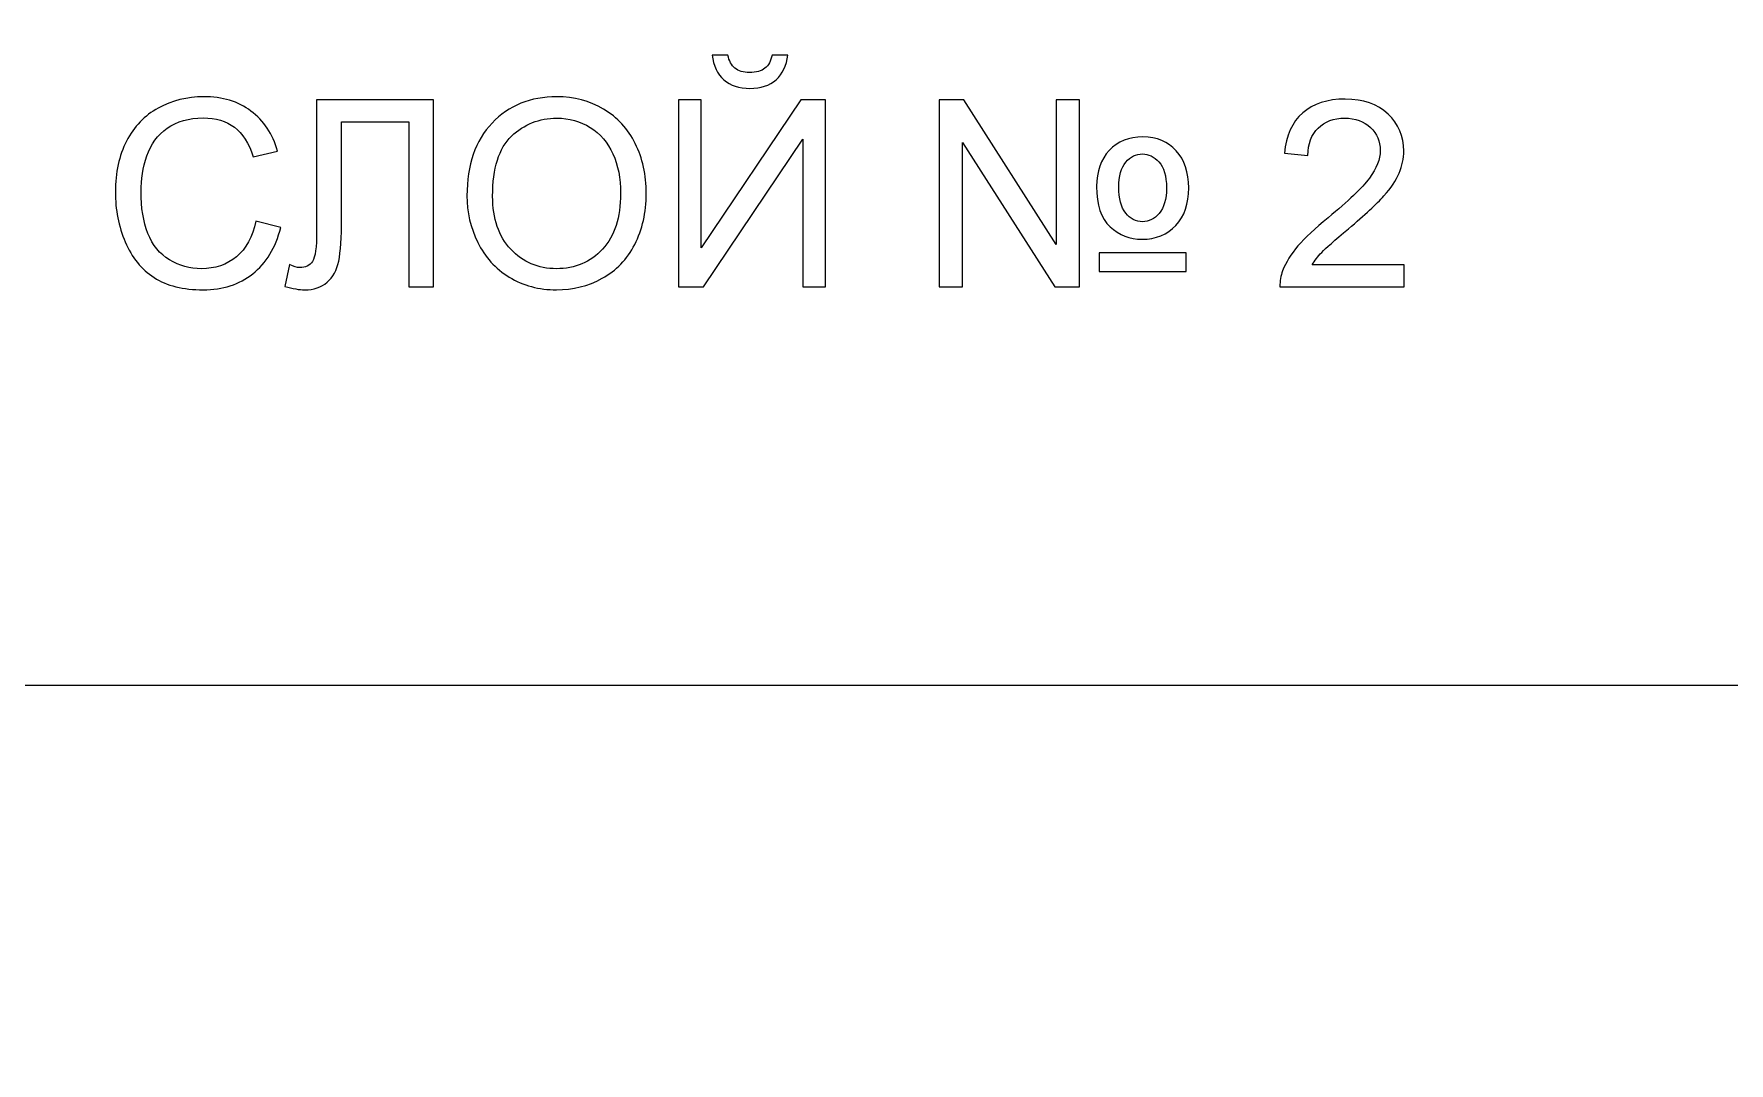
# Model space of a CAD drawing. Header units: millimetres. Extents: x -712 to 738, y -887 to 928.
# Drawn here: x -183.1 to -109.8, y 415.9 to 460.4 of the extents above; entities that cross this region are included whole.
import ezdxf

# ---------------------------------------------------------------- set-up
doc = ezdxf.new("R2010")
doc.units = ezdxf.units.MM
doc.header["$MEASUREMENT"] = 0
doc.layers.add('layer 1', color=7, linetype='Continuous')

msp = doc.modelspace()

# ---------------------------------------------------------------- linework, layer by layer
at = {"layer": 'layer 1', "lineweight": 9}
for points, knots in [([(-681.7377, -887.4186), (-681.7377, -887.4186), (706.7376, -887.4186), (706.7376, -887.4186), (706.7376, -887.4186), (723.657, -887.4186), (737.5, -873.5754), (737.5, -856.6561), (737.5, -856.6561), (737.5, -856.6561), (737.5, 556.8187), (737.5, 556.8187), (737.5, 556.8187), (737.5, 573.7381), (723.657, 587.5812), (706.7376, 587.5812), (706.7376, 587.5812), (706.7376, 587.5812), (-681.7377, 587.5812), (-681.7377, 587.5812), (-681.7377, 587.5812), (-698.657, 587.5812), (-712.5, 573.7381), (-712.5, 556.8187), (-712.5, 556.8187), (-712.5, 556.8187), (-712.5, -856.6561), (-712.5, -856.6561), (-712.5, -856.6561), (-712.5, -873.5754), (-698.657, -887.4186), (-681.7377, -887.4186)], [0, 0, 0, 0, 0.1111111, 0.1111111, 0.1111111, 0.1111111, 0.2222222, 0.2222222, 0.2222222, 0.2222222, 0.3333333, 0.3333333, 0.3333333, 0.3333333, 0.4444444, 0.4444444, 0.4444444, 0.4444444, 0.5555556, 0.5555556, 0.5555556, 0.5555556, 0.6666667, 0.6666667, 0.6666667, 0.6666667, 0.7777778, 0.7777778, 0.7777778, 0.7777778, 1, 1, 1, 1]), ([(-292.5, 152.2598), (-292.5, 152.2598), (-12.5, 152.2598), (-12.5, 152.2598), (-12.5, 152.2598), (-12.5, 152.2598), (-12.5, 432.2598), (-12.5, 432.2598), (-12.5, 432.2598), (-12.5, 432.2598), (-292.5, 432.2598), (-292.5, 432.2598), (-292.5, 432.2598), (-292.5, 432.2598), (-292.5, 152.2598), (-292.5, 152.2598)], [0, 0, 0, 0, 0.2, 0.2, 0.2, 0.2, 0.4, 0.4, 0.4, 0.4, 0.6, 0.6, 0.6, 0.6, 1, 1, 1, 1])]:
    msp.add_open_spline(points, degree=3, knots=knots, dxfattribs=at)
at = {"layer": 'layer 1', "color": 250, "lineweight": 9}
for points, knots in [([(-151.198, 459.5292), (-151.198, 459.5292), (-150.5189, 459.5292), (-150.5189, 459.5292), (-150.5189, 459.5292), (-150.5736, 459.0645), (-150.7434, 458.707), (-151.0264, 458.4587), (-151.0264, 458.4587), (-151.3093, 458.2084), (-151.6849, 458.0843), (-152.1546, 458.0843), (-152.1546, 458.0843), (-152.6262, 458.0843), (-153.0036, 458.2084), (-153.2847, 458.4549), (-153.2847, 458.4549), (-153.5658, 458.7033), (-153.7356, 459.0608), (-153.7903, 459.5292), (-153.7903, 459.5292), (-153.7903, 459.5292), (-153.1112, 459.5292), (-153.1112, 459.5292), (-153.1112, 459.5292), (-153.0602, 459.2752), (-152.9564, 459.0852), (-152.8036, 458.961), (-152.8036, 458.961), (-152.6508, 458.835), (-152.4432, 458.7729), (-152.1848, 458.7729), (-152.1848, 458.7729), (-151.8848, 458.7729), (-151.6584, 458.8331), (-151.5056, 458.9554), (-151.5056, 458.9554), (-151.3527, 459.0758), (-151.249, 459.2677), (-151.198, 459.5292)], [0, 0, 0, 0, 0.0909091, 0.0909091, 0.0909091, 0.0909091, 0.1818182, 0.1818182, 0.1818182, 0.1818182, 0.2727273, 0.2727273, 0.2727273, 0.2727273, 0.3636364, 0.3636364, 0.3636364, 0.3636364, 0.4545455, 0.4545455, 0.4545455, 0.4545455, 0.5454545, 0.5454545, 0.5454545, 0.5454545, 0.6363636, 0.6363636, 0.6363636, 0.6363636, 0.7272727, 0.7272727, 0.7272727, 0.7272727, 0.8181818, 0.8181818, 0.8181818, 0.8181818, 1, 1, 1, 1]), ([(-173.523, 452.3401), (-173.523, 452.3401), (-172.4476, 452.0692), (-172.4476, 452.0692), (-172.4476, 452.0692), (-172.6721, 451.1905), (-173.0759, 450.5226), (-173.6589, 450.0616), (-173.6589, 450.0616), (-174.2419, 449.6007), (-174.955, 449.3692), (-175.7983, 449.3692), (-175.7983, 449.3692), (-176.6699, 449.3692), (-177.3794, 449.5461), (-177.9265, 449.9017), (-177.9265, 449.9017), (-178.4736, 450.2554), (-178.8887, 450.7691), (-179.1736, 451.4407), (-179.1736, 451.4407), (-179.4585, 452.1143), (-179.6019, 452.8349), (-179.6019, 453.6063), (-179.6019, 453.6063), (-179.6019, 454.4474), (-179.4414, 455.1811), (-179.1188, 455.8077), (-179.1188, 455.8077), (-178.7963, 456.4342), (-178.3378, 456.9102), (-177.7435, 457.2357), (-177.7435, 457.2357), (-177.1491, 457.5612), (-176.4945, 457.723), (-175.7814, 457.723), (-175.7814, 457.723), (-174.9701, 457.723), (-174.289, 457.5179), (-173.7381, 457.1059), (-173.7381, 457.1059), (-173.1853, 456.6938), (-172.8004, 456.1162), (-172.5834, 455.3712), (-172.5834, 455.3712), (-172.5834, 455.3712), (-173.6362, 455.1228), (-173.6362, 455.1228), (-173.6362, 455.1228), (-173.823, 455.7098), (-174.0966, 456.1388), (-174.4531, 456.406), (-174.4531, 456.406), (-174.8097, 456.675), (-175.2587, 456.8086), (-175.8002, 456.8086), (-175.8002, 456.8086), (-176.4209, 456.8086), (-176.9417, 456.66), (-177.3586, 456.3627), (-177.3586, 456.3627), (-177.7756, 456.0654), (-178.0699, 455.6647), (-178.2377, 455.1642), (-178.2377, 455.1642), (-178.4076, 454.6618), (-178.4924, 454.1444), (-178.4924, 453.612), (-178.4924, 453.612), (-178.4924, 452.9252), (-178.3924, 452.325), (-178.1925, 451.8133), (-178.1925, 451.8133), (-177.9924, 451.2996), (-177.6812, 450.9177), (-177.2586, 450.6637), (-177.2586, 450.6637), (-176.836, 450.4097), (-176.3794, 450.2836), (-175.887, 450.2836), (-175.887, 450.2836), (-175.287, 450.2836), (-174.7814, 450.4567), (-174.3663, 450.801), (-174.3663, 450.801), (-173.9513, 451.1472), (-173.6702, 451.659), (-173.523, 452.3401)], [0, 0, 0, 0, 0.0434783, 0.0434783, 0.0434783, 0.0434783, 0.0869565, 0.0869565, 0.0869565, 0.0869565, 0.1304348, 0.1304348, 0.1304348, 0.1304348, 0.173913, 0.173913, 0.173913, 0.173913, 0.2173913, 0.2173913, 0.2173913, 0.2173913, 0.2608696, 0.2608696, 0.2608696, 0.2608696, 0.3043478, 0.3043478, 0.3043478, 0.3043478, 0.3478261, 0.3478261, 0.3478261, 0.3478261, 0.3913043, 0.3913043, 0.3913043, 0.3913043, 0.4347826, 0.4347826, 0.4347826, 0.4347826, 0.4782609, 0.4782609, 0.4782609, 0.4782609, 0.5217391, 0.5217391, 0.5217391, 0.5217391, 0.5652174, 0.5652174, 0.5652174, 0.5652174, 0.6086957, 0.6086957, 0.6086957, 0.6086957, 0.6521739, 0.6521739, 0.6521739, 0.6521739, 0.6956522, 0.6956522, 0.6956522, 0.6956522, 0.7391304, 0.7391304, 0.7391304, 0.7391304, 0.7826087, 0.7826087, 0.7826087, 0.7826087, 0.826087, 0.826087, 0.826087, 0.826087, 0.8695652, 0.8695652, 0.8695652, 0.8695652, 0.9130435, 0.9130435, 0.9130435, 0.9130435, 1, 1, 1, 1]), ([(-170.8967, 457.5876), (-170.8967, 457.5876), (-165.8367, 457.5876), (-165.8367, 457.5876), (-165.8367, 457.5876), (-165.8367, 457.5876), (-165.8367, 449.5047), (-165.8367, 449.5047), (-165.8367, 449.5047), (-165.8367, 449.5047), (-166.9121, 449.5047), (-166.9121, 449.5047), (-166.9121, 449.5047), (-166.9121, 449.5047), (-166.9121, 456.6393), (-166.9121, 456.6393), (-166.9121, 456.6393), (-166.9121, 456.6393), (-169.8213, 456.6393), (-169.8213, 456.6393), (-169.8213, 456.6393), (-169.8213, 456.6393), (-169.8213, 452.4756), (-169.8213, 452.4756), (-169.8213, 452.4756), (-169.8213, 451.6289), (-169.8609, 451.0099), (-169.9401, 450.6167), (-169.9401, 450.6167), (-170.0195, 450.2215), (-170.1873, 449.9167), (-170.442, 449.6966), (-170.442, 449.6966), (-170.6967, 449.4784), (-171.0212, 449.3692), (-171.4118, 449.3692), (-171.4118, 449.3692), (-171.6495, 449.3692), (-171.9344, 449.4182), (-172.2664, 449.516), (-172.2664, 449.516), (-172.2664, 449.516), (-172.074, 450.4643), (-172.074, 450.4643), (-172.074, 450.4643), (-171.8985, 450.3739), (-171.7476, 450.3288), (-171.6231, 450.3288), (-171.6231, 450.3288), (-171.3816, 450.3288), (-171.1986, 450.4191), (-171.0779, 450.6016), (-171.0779, 450.6016), (-170.9571, 450.7841), (-170.8967, 451.2131), (-170.8967, 451.8904), (-170.8967, 451.8904), (-170.8967, 451.8904), (-170.8967, 457.5876), (-170.8967, 457.5876)], [0, 0, 0, 0, 0.0625, 0.0625, 0.0625, 0.0625, 0.125, 0.125, 0.125, 0.125, 0.1875, 0.1875, 0.1875, 0.1875, 0.25, 0.25, 0.25, 0.25, 0.3125, 0.3125, 0.3125, 0.3125, 0.375, 0.375, 0.375, 0.375, 0.4375, 0.4375, 0.4375, 0.4375, 0.5, 0.5, 0.5, 0.5, 0.5625, 0.5625, 0.5625, 0.5625, 0.625, 0.625, 0.625, 0.625, 0.6875, 0.6875, 0.6875, 0.6875, 0.75, 0.75, 0.75, 0.75, 0.8125, 0.8125, 0.8125, 0.8125, 0.875, 0.875, 0.875, 0.875, 1, 1, 1, 1]), ([(-164.3952, 453.4389), (-164.3952, 454.7785), (-164.033, 455.8284), (-163.3105, 456.5866), (-163.3105, 456.5866), (-162.5879, 457.3448), (-161.6558, 457.723), (-160.5125, 457.723), (-160.5125, 457.723), (-159.7635, 457.723), (-159.09, 457.5443), (-158.4881, 457.1887), (-158.4881, 457.1887), (-157.8882, 456.8331), (-157.4297, 456.3364), (-157.1147, 455.6985), (-157.1147, 455.6985), (-156.7996, 455.0626), (-156.6411, 454.3401), (-156.6411, 453.533), (-156.6411, 453.533), (-156.6411, 452.7145), (-156.8071, 451.9807), (-157.1391, 451.3354), (-157.1391, 451.3354), (-157.4712, 450.6882), (-157.941, 450.199), (-158.5485, 449.8678), (-158.5485, 449.8678), (-159.1579, 449.5348), (-159.8145, 449.3692), (-160.5182, 449.3692), (-160.5182, 449.3692), (-161.2823, 449.3692), (-161.9634, 449.5536), (-162.5652, 449.9205), (-162.5652, 449.9205), (-163.1652, 450.2874), (-163.6217, 450.7879), (-163.9312, 451.4238), (-163.9312, 451.4238), (-164.2406, 452.0579), (-164.3952, 452.7296), (-164.3952, 453.4389)], [0, 0, 0, 0, 0.0833333, 0.0833333, 0.0833333, 0.0833333, 0.1666667, 0.1666667, 0.1666667, 0.1666667, 0.25, 0.25, 0.25, 0.25, 0.3333333, 0.3333333, 0.3333333, 0.3333333, 0.4166667, 0.4166667, 0.4166667, 0.4166667, 0.5, 0.5, 0.5, 0.5, 0.5833333, 0.5833333, 0.5833333, 0.5833333, 0.6666667, 0.6666667, 0.6666667, 0.6666667, 0.75, 0.75, 0.75, 0.75, 0.8333333, 0.8333333, 0.8333333, 0.8333333, 1, 1, 1, 1]), ([(-155.2393, 457.5876), (-155.2393, 457.5876), (-154.2657, 457.5876), (-154.2657, 457.5876), (-154.2657, 457.5876), (-154.2657, 457.5876), (-154.2657, 451.1867), (-154.2657, 451.1867), (-154.2657, 451.1867), (-154.2657, 451.1867), (-149.951, 457.5876), (-149.951, 457.5876), (-149.951, 457.5876), (-149.951, 457.5876), (-148.8888, 457.5876), (-148.8888, 457.5876), (-148.8888, 457.5876), (-148.8888, 457.5876), (-148.8888, 449.5047), (-148.8888, 449.5047), (-148.8888, 449.5047), (-148.8888, 449.5047), (-149.8623, 449.5047), (-149.8623, 449.5047), (-149.8623, 449.5047), (-149.8623, 449.5047), (-149.8623, 455.8886), (-149.8623, 455.8886), (-149.8623, 455.8886), (-149.8623, 455.8886), (-154.1658, 449.5047), (-154.1658, 449.5047), (-154.1658, 449.5047), (-154.1658, 449.5047), (-155.2393, 449.5047), (-155.2393, 449.5047), (-155.2393, 449.5047), (-155.2393, 449.5047), (-155.2393, 457.5876), (-155.2393, 457.5876)], [0, 0, 0, 0, 0.0909091, 0.0909091, 0.0909091, 0.0909091, 0.1818182, 0.1818182, 0.1818182, 0.1818182, 0.2727273, 0.2727273, 0.2727273, 0.2727273, 0.3636364, 0.3636364, 0.3636364, 0.3636364, 0.4545455, 0.4545455, 0.4545455, 0.4545455, 0.5454545, 0.5454545, 0.5454545, 0.5454545, 0.6363636, 0.6363636, 0.6363636, 0.6363636, 0.7272727, 0.7272727, 0.7272727, 0.7272727, 0.8181818, 0.8181818, 0.8181818, 0.8181818, 1, 1, 1, 1]), ([(-143.9685, 457.5876), (-143.9685, 457.5876), (-142.9025, 457.5876), (-142.9025, 457.5876), (-142.9025, 457.5876), (-142.9025, 457.5876), (-138.9197, 451.3241), (-138.9197, 451.3241), (-138.9197, 451.3241), (-138.9197, 451.3241), (-138.9197, 457.5876), (-138.9197, 457.5876), (-138.9197, 457.5876), (-138.9197, 457.5876), (-137.9009, 457.5876), (-137.9009, 457.5876), (-137.9009, 457.5876), (-137.9009, 457.5876), (-137.9009, 449.5047), (-137.9009, 449.5047), (-137.9009, 449.5047), (-137.9009, 449.5047), (-138.9688, 449.5047), (-138.9688, 449.5047), (-138.9688, 449.5047), (-138.9688, 449.5047), (-142.961, 455.7399), (-142.961, 455.7399), (-142.961, 455.7399), (-142.961, 455.7399), (-142.961, 449.5047), (-142.961, 449.5047), (-142.961, 449.5047), (-142.961, 449.5047), (-143.9685, 449.5047), (-143.9685, 449.5047), (-143.9685, 449.5047), (-143.9685, 449.5047), (-143.9685, 457.5876), (-143.9685, 457.5876)], [0, 0, 0, 0, 0.0909091, 0.0909091, 0.0909091, 0.0909091, 0.1818182, 0.1818182, 0.1818182, 0.1818182, 0.2727273, 0.2727273, 0.2727273, 0.2727273, 0.3636364, 0.3636364, 0.3636364, 0.3636364, 0.4545455, 0.4545455, 0.4545455, 0.4545455, 0.5454545, 0.5454545, 0.5454545, 0.5454545, 0.6363636, 0.6363636, 0.6363636, 0.6363636, 0.7272727, 0.7272727, 0.7272727, 0.7272727, 0.8181818, 0.8181818, 0.8181818, 0.8181818, 1, 1, 1, 1]), ([(-123.868, 450.453), (-123.868, 450.453), (-123.868, 449.5047), (-123.868, 449.5047), (-123.868, 449.5047), (-123.868, 449.5047), (-129.2337, 449.5047), (-129.2337, 449.5047), (-129.2337, 449.5047), (-129.2412, 449.7436), (-129.2016, 449.9732), (-129.1167, 450.1952), (-129.1167, 450.1952), (-128.979, 450.5583), (-128.7582, 450.9177), (-128.4545, 451.2695), (-128.4545, 451.2695), (-128.1508, 451.6214), (-127.7168, 452.0278), (-127.1526, 452.4887), (-127.1526, 452.4887), (-126.2754, 453.2093), (-125.6792, 453.7794), (-125.3679, 454.2009), (-125.3679, 454.2009), (-125.0547, 454.6223), (-124.8982, 455.0212), (-124.8982, 455.3975), (-124.8982, 455.3975), (-124.8982, 455.7907), (-125.0396, 456.1219), (-125.3226, 456.3928), (-125.3226, 456.3928), (-125.6056, 456.6619), (-125.9754, 456.7973), (-126.4301, 456.7973), (-126.4301, 456.7973), (-126.9112, 456.7973), (-127.296, 456.6543), (-127.5847, 456.3684), (-127.5847, 456.3684), (-127.8734, 456.0842), (-128.0186, 455.6891), (-128.0224, 455.183), (-128.0224, 455.183), (-128.0224, 455.183), (-129.0412, 455.2846), (-129.0412, 455.2846), (-129.0412, 455.2846), (-128.9714, 456.0447), (-128.7073, 456.6242), (-128.2508, 457.0231), (-128.2508, 457.0231), (-127.7923, 457.422), (-127.1791, 457.6214), (-126.4075, 457.6214), (-126.4075, 457.6214), (-125.6302, 457.6214), (-125.0132, 457.4069), (-124.5604, 456.9761), (-124.5604, 456.9761), (-124.1058, 456.5452), (-123.8794, 456.0109), (-123.8794, 455.3749), (-123.8794, 455.3749), (-123.8794, 455.0513), (-123.9453, 454.7333), (-124.0793, 454.421), (-124.0793, 454.421), (-124.2114, 454.1068), (-124.4321, 453.7775), (-124.7396, 453.4314), (-124.7396, 453.4314), (-125.0491, 453.087), (-125.5604, 452.611), (-126.2735, 452.009), (-126.2735, 452.009), (-126.8716, 451.5085), (-127.2564, 451.1698), (-127.4263, 450.9911), (-127.4263, 450.9911), (-127.5961, 450.8123), (-127.7356, 450.6336), (-127.8469, 450.453), (-127.8469, 450.453), (-127.8469, 450.453), (-123.868, 450.453), (-123.868, 450.453)], [0, 0, 0, 0, 0.0434783, 0.0434783, 0.0434783, 0.0434783, 0.0869565, 0.0869565, 0.0869565, 0.0869565, 0.1304348, 0.1304348, 0.1304348, 0.1304348, 0.173913, 0.173913, 0.173913, 0.173913, 0.2173913, 0.2173913, 0.2173913, 0.2173913, 0.2608696, 0.2608696, 0.2608696, 0.2608696, 0.3043478, 0.3043478, 0.3043478, 0.3043478, 0.3478261, 0.3478261, 0.3478261, 0.3478261, 0.3913043, 0.3913043, 0.3913043, 0.3913043, 0.4347826, 0.4347826, 0.4347826, 0.4347826, 0.4782609, 0.4782609, 0.4782609, 0.4782609, 0.5217391, 0.5217391, 0.5217391, 0.5217391, 0.5652174, 0.5652174, 0.5652174, 0.5652174, 0.6086957, 0.6086957, 0.6086957, 0.6086957, 0.6521739, 0.6521739, 0.6521739, 0.6521739, 0.6956522, 0.6956522, 0.6956522, 0.6956522, 0.7391304, 0.7391304, 0.7391304, 0.7391304, 0.7826087, 0.7826087, 0.7826087, 0.7826087, 0.826087, 0.826087, 0.826087, 0.826087, 0.8695652, 0.8695652, 0.8695652, 0.8695652, 0.9130435, 0.9130435, 0.9130435, 0.9130435, 1, 1, 1, 1]), ([(-163.2859, 453.4201), (-163.2859, 452.4473), (-163.0237, 451.6816), (-162.4991, 451.1228), (-162.4991, 451.1228), (-161.9747, 450.564), (-161.3163, 450.2836), (-160.5238, 450.2836), (-160.5238, 450.2836), (-159.7164, 450.2836), (-159.0542, 450.5659), (-158.5315, 451.1303), (-158.5315, 451.1303), (-158.0108, 451.6947), (-157.7504, 452.4963), (-157.7504, 453.5348), (-157.7504, 453.5348), (-157.7504, 454.1915), (-157.8618, 454.7653), (-158.0844, 455.2545), (-158.0844, 455.2545), (-158.307, 455.7437), (-158.6334, 456.1238), (-159.0617, 456.3928), (-159.0617, 456.3928), (-159.4919, 456.6619), (-159.9729, 456.7973), (-160.5069, 456.7973), (-160.5069, 456.7973), (-161.2653, 456.7973), (-161.918, 456.5377), (-162.4652, 456.0184), (-162.4652, 456.0184), (-163.0123, 455.4991), (-163.2859, 454.6336), (-163.2859, 453.4201)], [0, 0, 0, 0, 0.1, 0.1, 0.1, 0.1, 0.2, 0.2, 0.2, 0.2, 0.3, 0.3, 0.3, 0.3, 0.4, 0.4, 0.4, 0.4, 0.5, 0.5, 0.5, 0.5, 0.6, 0.6, 0.6, 0.6, 0.7, 0.7, 0.7, 0.7, 0.8, 0.8, 0.8, 0.8, 1, 1, 1, 1]), ([(-137.1651, 453.8434), (-137.1651, 454.4963), (-136.9821, 455.0156), (-136.6161, 455.4032), (-136.6161, 455.4032), (-136.2482, 455.7907), (-135.7634, 455.9845), (-135.1596, 455.9845), (-135.1596, 455.9845), (-134.5578, 455.9845), (-134.0785, 455.7851), (-133.7201, 455.3862), (-133.7201, 455.3862), (-133.3598, 454.9892), (-133.1805, 454.453), (-133.1805, 453.7775), (-133.1805, 453.7775), (-133.1805, 453.0946), (-133.3654, 452.5546), (-133.7352, 452.1576), (-133.7352, 452.1576), (-134.1069, 451.7587), (-134.5956, 451.5593), (-135.203, 451.5593), (-135.203, 451.5593), (-135.7257, 451.5593), (-136.1841, 451.7399), (-136.5765, 452.0993), (-136.5765, 452.0993), (-136.969, 452.4586), (-137.1651, 453.04), (-137.1651, 453.8434)], [0, 0, 0, 0, 0.1111111, 0.1111111, 0.1111111, 0.1111111, 0.2222222, 0.2222222, 0.2222222, 0.2222222, 0.3333333, 0.3333333, 0.3333333, 0.3333333, 0.4444444, 0.4444444, 0.4444444, 0.4444444, 0.5555556, 0.5555556, 0.5555556, 0.5555556, 0.6666667, 0.6666667, 0.6666667, 0.6666667, 0.7777778, 0.7777778, 0.7777778, 0.7777778, 1, 1, 1, 1]), ([(-136.203, 453.8133), (-136.203, 453.3185), (-136.1048, 452.9441), (-135.9068, 452.6938), (-135.9068, 452.6938), (-135.7086, 452.4417), (-135.4653, 452.3156), (-135.1748, 452.3156), (-135.1748, 452.3156), (-134.9049, 452.3156), (-134.6654, 452.4361), (-134.4559, 452.6788), (-134.4559, 452.6788), (-134.2465, 452.9215), (-134.1427, 453.2884), (-134.1427, 453.7813), (-134.1427, 453.7813), (-134.1427, 454.2987), (-134.2502, 454.6731), (-134.4672, 454.9046), (-134.4672, 454.9046), (-134.6842, 455.136), (-134.922, 455.2508), (-135.1804, 455.2508), (-135.1804, 455.2508), (-135.4596, 455.2508), (-135.6992, 455.1303), (-135.901, 454.8895), (-135.901, 454.8895), (-136.103, 454.6506), (-136.203, 454.2912), (-136.203, 453.8133)], [0, 0, 0, 0, 0.1111111, 0.1111111, 0.1111111, 0.1111111, 0.2222222, 0.2222222, 0.2222222, 0.2222222, 0.3333333, 0.3333333, 0.3333333, 0.3333333, 0.4444444, 0.4444444, 0.4444444, 0.4444444, 0.5555556, 0.5555556, 0.5555556, 0.5555556, 0.6666667, 0.6666667, 0.6666667, 0.6666667, 0.7777778, 0.7777778, 0.7777778, 0.7777778, 1, 1, 1, 1]), ([(-137.0519, 450.9723), (-137.0519, 450.9723), (-133.2937, 450.9723), (-133.2937, 450.9723), (-133.2937, 450.9723), (-133.2937, 450.9723), (-133.2937, 450.1595), (-133.2937, 450.1595), (-133.2937, 450.1595), (-133.2937, 450.1595), (-137.0519, 450.1595), (-137.0519, 450.1595), (-137.0519, 450.1595), (-137.0519, 450.1595), (-137.0519, 450.9723), (-137.0519, 450.9723)], [0, 0, 0, 0, 0.2, 0.2, 0.2, 0.2, 0.4, 0.4, 0.4, 0.4, 0.6, 0.6, 0.6, 0.6, 1, 1, 1, 1])]:
    msp.add_open_spline(points, degree=3, knots=knots, dxfattribs=at)

doc.saveas('drawing.dxf')
